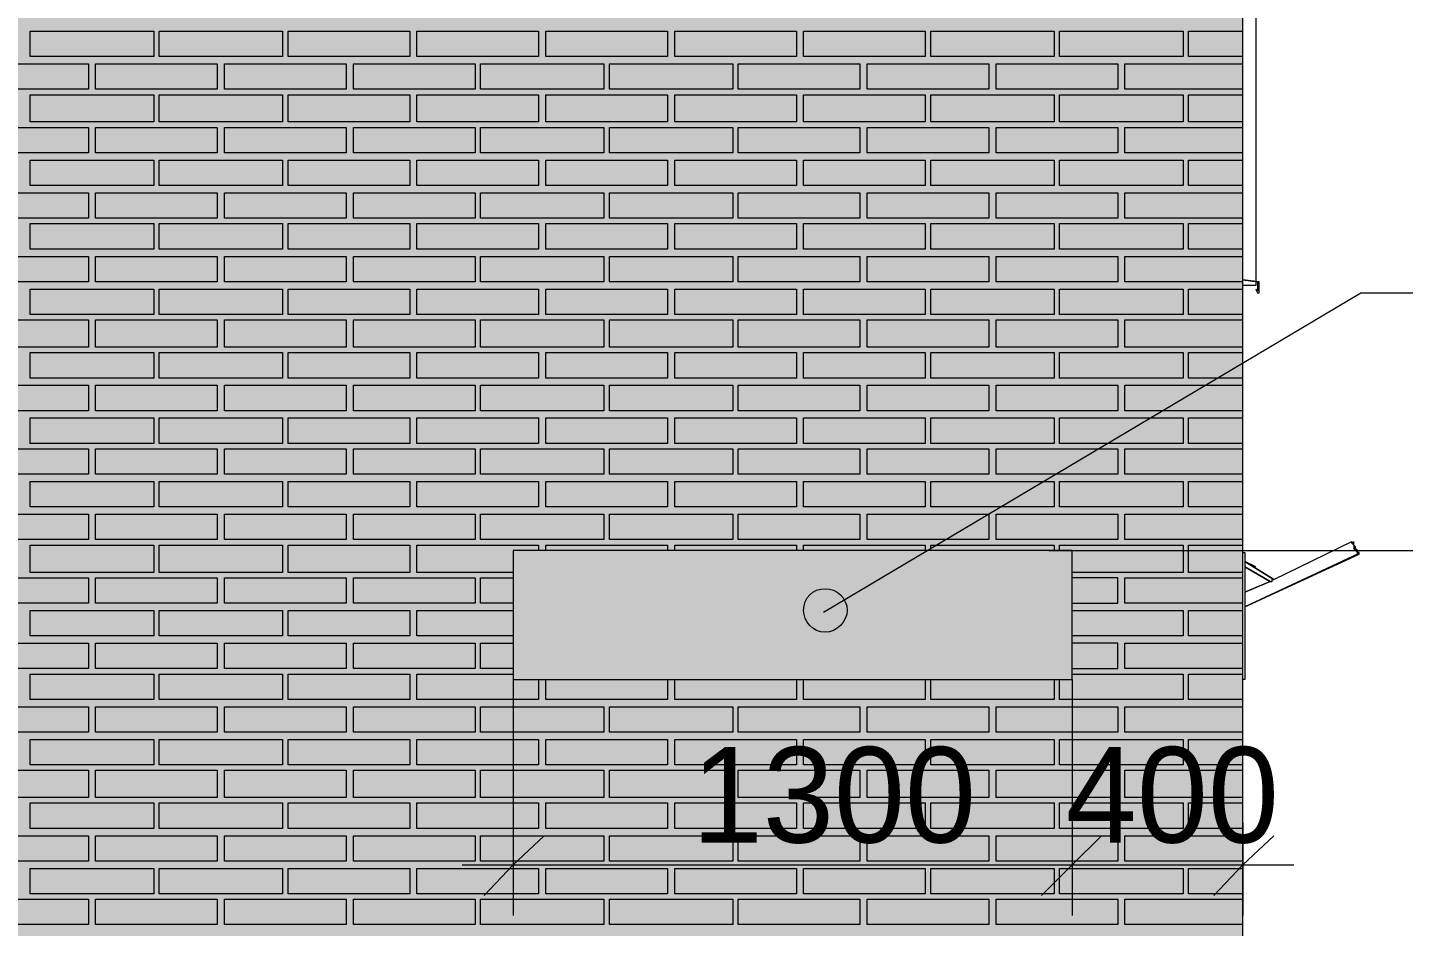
# Model space of a CAD drawing. Header units: millimetres. Extents: x -28928 to 100580, y -22867 to 36490.
# Drawn here: x 79484 to 82690, y -1460 to 635 of the extents above; entities that cross this region are included whole.
import ezdxf

# ---------------------------------------------------------------- set-up
doc = ezdxf.new("R2010")
doc.units = ezdxf.units.MM
doc.layers.add('PDF _Геометрия', color=7, linetype='Continuous', true_color=0x8f8e8d)
doc.layers.add('PDF _Сплошная заливка', color=7, linetype='Continuous', true_color=0xffffff)
doc.layers.add('PDF _Текст', color=7, linetype='Continuous')

msp = doc.modelspace()

# ---------------------------------------------------------------- hatches: boundary and pattern name
at = {"layer": 'PDF _Сплошная заливка', "true_color": 0xdcd6cf, "transparency": 33554559}
msp.add_hatch(color=254, dxfattribs=at).paths.add_polyline_path([(60798.36313073174, -2005.494765792853), (60798.36313073174, -4713.187073485198), (70224.51697688567, -4713.187073485198), (70224.51697688567, -1463.956304254396), (74070.28620765495, -1463.956304254396), (74070.28620765495, -4713.187073485198), (82294.90159227043, -4713.187073485198), (82294.90159227043, 9028.35138805342), (55763.74774611626, 9028.35138805342), (55763.74774611626, -4713.187073485198), (56851.05543842399, -4713.187073485198), (56851.05543842399, -1463.956304254396), (58251.4400538086, -1463.956304254396), (58251.4400538086, -4713.187073485198), (59499.51697688556, -4713.187073485198), (59499.51697688556, -2005.494765792853)])

# ---------------------------------------------------------------- linework, layer by layer
at = {"layer": 'PDF _Геометрия', "color": 7, "lineweight": 9}
for points in [[(45262.97851534694, -4679.340919639049), (45262.97851534694, -4713.187073485198), (29486.44005380829, -4713.187073485198), (45262.97851534694, -4713.187073485198), (45262.97851534694, -1463.956304254396), (47137.20928457774, -1463.956304254396), (47137.20928457774, -4713.187073485198), (55763.74774611626, -4713.187073485198), (56851.05543842399, -4713.187073485198), (56851.05543842399, -1463.956304254396), (58251.4400538086, -1463.956304254396), (58251.4400538086, -4713.187073485198), (59499.51697688556, -4713.187073485198), (59499.51697688556, -2005.494765792853), (60798.36313073174, -2005.494765792853), (60798.36313073174, -4713.187073485198), (70224.51697688567, -4713.187073485198), (70224.51697688567, -1463.956304254396), (74070.28620765495, -1463.956304254396), (74070.28620765495, -4713.187073485198), (82294.90159227043, -4713.187073485198), (82316.05543842427, -4713.187073485198), (82316.05543842427, 9028.35138805342)], [(82316.05543842427, 2732.966772668733), (82345.67082303966, 2732.966772668733), (82345.67082303966, 2656.812926514885), (82345.67082303966, 109.8898495917747), (82345.67082303966, 33.73600343792714), (82316.05543842427, 33.73600343792714)], [(81338.74774611657, -727.8024581005411), (82591.05543842426, 16.81292651485637), (82954.90159227044, 16.81292651485637)], [(82345.67082303966, 25.27446497640267), (82345.67082303966, 25.27446497640267)], [(82320.28620765505, -622.0332273312997), (82379.5169768858, -655.8793811774594), (82320.28620765505, -681.2639965620729), (82379.5169768858, -655.8793811774594), (82383.74774611658, -655.8793811774594), (82383.74774611658, -651.6486119466972), (82387.97851534733, -651.6486119466972), (82569.90159227043, -562.8024581005411), (82569.90159227043, -567.0332273313034)], [(82582.59389996273, -592.4178427159204), (82320.28620765505, -715.1101504082362), (82586.8246691935, -592.4178427159204), (82586.8246691935, -588.1870734851582), (82582.59389996273, -588.1870734851582), (82582.59389996273, -583.9563042543741), (82578.36313073194, -579.7255350236119), (82578.36313073194, -575.4947657928496), (82574.13236150121, -571.2639965620656), (82574.13236150121, -567.0332273313034), (82574.13236150121, -562.8024581005411)], [(82586.8246691935, -588.1870734851582), (82582.59389996273, -588.1870734851582), (82582.59389996273, -583.9563042543741), (82578.36313073194, -579.7255350236119), (82578.36313073194, -575.4947657928496), (82574.13236150121, -571.2639965620656), (82574.13236150121, -567.0332273313034)], [(81863.36313073196, -583.9563042543741), (82464.13236150118, -583.9563042543741), (82912.59389996274, -583.9563042543741), (82912.59389996274, -884.3409196389985), (83712.20928457813, -884.3409196389985)], [(82345.67082303966, -622.0332273312997), (82320.28620765505, -609.3409196389912)], [(82379.5169768858, -655.8793811774594), (82320.28620765505, -681.2639965620729)], [(82379.5169768858, -655.8793811774594), (82379.5169768858, -655.8793811774594)], [(80615.28620765502, -884.3409196389985), (80615.28620765502, -1315.879381177467), (80615.28620765502, -1434.340919638998)], [(81918.36313073194, -884.3409196389985), (81918.36313073194, -1315.879381177467), (81918.36313073194, -1434.340919638998)], [(80687.20928457809, -1248.187073485165), (80615.28620765502, -1315.879381177467), (80547.5938999627, -1387.802458100552)], [(81986.05543842426, -1248.187073485165), (81918.36313073194, -1315.879381177467), (82434.51697688582, -1315.879381177467)], [(82387.97851534733, -1248.187073485165), (82316.05543842427, -1315.879381177467), (82248.36313073194, -1387.802458100552)], [(82316.05543842427, -1218.571688869768), (82316.05543842427, -1315.879381177467), (82316.05543842427, -1434.340919638998)], [(80496.82466919346, -1315.879381177467), (81918.36313073194, -1315.879381177467), (81846.44005380888, -1387.802458100552)]]:
    msp.add_lwpolyline(points, dxfattribs=at)
at = {"layer": 'PDF _Геометрия', "lineweight": 9}
for points in [[(79777.5938999627, 626.0436957456332), (79777.5938999627, 566.8129265148564), (79489.9015922704, 566.8129265148564), (79489.9015922704, 626.0436957456332)], [(80077.9785153473, 626.0436957456332), (80077.9785153473, 566.8129265148564), (79790.28620765501, 566.8129265148564), (79790.28620765501, 626.0436957456332)], [(80374.13236150116, 626.0436957456332), (80374.13236150116, 566.8129265148564), (80090.67082303962, 566.8129265148564), (80090.67082303962, 626.0436957456332)], [(80674.51697688577, 626.0436957456332), (80674.51697688577, 566.8129265148564), (80391.05543842426, 566.8129265148564), (80391.05543842426, 626.0436957456332)], [(80974.90159227041, 626.0436957456332), (80974.90159227041, 566.8129265148564), (80691.44005380887, 566.8129265148564), (80691.44005380887, 626.0436957456332)], [(81275.28620765502, 626.0436957456332), (81275.28620765502, 566.8129265148564), (80991.82466919346, 566.8129265148564), (80991.82466919346, 626.0436957456332)], [(81575.67082303963, 626.0436957456332), (81575.67082303963, 566.8129265148564), (81292.20928457812, 566.8129265148564), (81292.20928457812, 626.0436957456332)], [(81876.05543842427, 626.0436957456332), (81876.05543842427, 566.8129265148564), (81588.36313073194, 566.8129265148564), (81588.36313073194, 626.0436957456332)], [(82176.44005380888, 626.0436957456332), (82176.44005380888, 566.8129265148564), (81888.74774611658, 566.8129265148564), (81888.74774611658, 626.0436957456332)], [(79625.28620765501, 490.6590803610088), (79485.67082303962, 490.6590803610088), (79341.82466919345, 490.6590803610088), (79341.82466919345, 549.8898495917856), (79485.67082303962, 549.8898495917856), (79625.28620765501, 549.8898495917856)], [(79925.67082303962, 490.6590803610088), (79781.82466919348, 490.6590803610088), (79642.2092845781, 490.6590803610088), (79642.2092845781, 549.8898495917856), (79781.82466919348, 549.8898495917856), (79925.67082303962, 549.8898495917856)], [(80226.05543842426, 490.6590803610088), (80082.20928457809, 490.6590803610088), (79942.5938999627, 490.6590803610088), (79942.5938999627, 549.8898495917856), (80082.20928457809, 549.8898495917856), (80226.05543842426, 549.8898495917856)], [(80526.44005380887, 490.6590803610088), (80382.5938999627, 490.6590803610088), (80242.9785153473, 490.6590803610088), (80242.9785153473, 549.8898495917856), (80382.5938999627, 549.8898495917856), (80526.44005380887, 549.8898495917856)], [(80826.82466919346, 490.6590803610088), (80682.97851534733, 490.6590803610088), (80539.13236150116, 490.6590803610088), (80539.13236150116, 549.8898495917856), (80682.97851534733, 549.8898495917856), (80826.82466919346, 549.8898495917856)], [(81127.20928457812, 490.6590803610088), (80983.36313073194, 490.6590803610088), (80839.51697688577, 490.6590803610088), (80839.51697688577, 549.8898495917856), (80983.36313073194, 549.8898495917856), (81127.20928457812, 549.8898495917856)], [(81423.36313073193, 490.6590803610088), (81283.74774611655, 490.6590803610088), (81139.90159227041, 490.6590803610088), (81139.90159227041, 549.8898495917856), (81283.74774611655, 549.8898495917856), (81423.36313073193, 549.8898495917856)], [(81723.74774611658, 490.6590803610088), (81584.1323615012, 490.6590803610088), (81440.28620765502, 490.6590803610088), (81440.28620765502, 549.8898495917856), (81584.1323615012, 549.8898495917856), (81723.74774611658, 549.8898495917856)], [(82024.13236150118, 490.6590803610088), (81884.5169768858, 490.6590803610088), (81740.67082303963, 490.6590803610088), (81740.67082303963, 549.8898495917856), (81884.5169768858, 549.8898495917856), (82024.13236150118, 549.8898495917856)], [(79777.5938999627, 477.9667726687003), (79777.5938999627, 414.5052342071613), (79489.9015922704, 414.5052342071613), (79489.9015922704, 477.9667726687003)], [(80077.9785153473, 477.9667726687003), (80077.9785153473, 414.5052342071613), (79790.28620765501, 414.5052342071613), (79790.28620765501, 477.9667726687003)], [(80374.13236150116, 477.9667726687003), (80374.13236150116, 414.5052342071613), (80090.67082303962, 414.5052342071613), (80090.67082303962, 477.9667726687003)], [(80674.51697688577, 477.9667726687003), (80674.51697688577, 414.5052342071613), (80391.05543842426, 414.5052342071613), (80391.05543842426, 477.9667726687003)], [(80974.90159227041, 477.9667726687003), (80974.90159227041, 414.5052342071613), (80691.44005380887, 414.5052342071613), (80691.44005380887, 477.9667726687003)], [(81275.28620765502, 477.9667726687003), (81275.28620765502, 414.5052342071613), (80991.82466919346, 414.5052342071613), (80991.82466919346, 477.9667726687003)], [(81575.67082303963, 477.9667726687003), (81575.67082303963, 414.5052342071613), (81292.20928457812, 414.5052342071613), (81292.20928457812, 477.9667726687003)], [(81876.05543842427, 477.9667726687003), (81876.05543842427, 414.5052342071613), (81588.36313073194, 414.5052342071613), (81588.36313073194, 477.9667726687003)], [(82176.44005380888, 477.9667726687003), (82176.44005380888, 414.5052342071613), (81888.74774611658, 414.5052342071613), (81888.74774611658, 477.9667726687003)], [(79625.28620765501, 342.5821572840978), (79485.67082303962, 342.5821572840978), (79341.82466919345, 342.5821572840978), (79341.82466919345, 401.8129265148564), (79485.67082303962, 401.8129265148564), (79625.28620765501, 401.8129265148564)], [(79925.67082303962, 342.5821572840978), (79781.82466919348, 342.5821572840978), (79642.2092845781, 342.5821572840978), (79642.2092845781, 401.8129265148564), (79781.82466919348, 401.8129265148564), (79925.67082303962, 401.8129265148564)], [(80226.05543842426, 342.5821572840978), (80082.20928457809, 342.5821572840978), (79942.5938999627, 342.5821572840978), (79942.5938999627, 401.8129265148564), (80082.20928457809, 401.8129265148564), (80226.05543842426, 401.8129265148564)], [(80526.44005380887, 342.5821572840978), (80382.5938999627, 342.5821572840978), (80242.9785153473, 342.5821572840978), (80242.9785153473, 401.8129265148564), (80382.5938999627, 401.8129265148564), (80526.44005380887, 401.8129265148564)], [(80826.82466919346, 342.5821572840978), (80682.97851534733, 342.5821572840978), (80539.13236150116, 342.5821572840978), (80539.13236150116, 401.8129265148564), (80682.97851534733, 401.8129265148564), (80826.82466919346, 401.8129265148564)], [(81127.20928457812, 342.5821572840978), (80983.36313073194, 342.5821572840978), (80839.51697688577, 342.5821572840978), (80839.51697688577, 401.8129265148564), (80983.36313073194, 401.8129265148564), (81127.20928457812, 401.8129265148564)], [(81423.36313073193, 342.5821572840978), (81283.74774611655, 342.5821572840978), (81139.90159227041, 342.5821572840978), (81139.90159227041, 401.8129265148564), (81283.74774611655, 401.8129265148564), (81423.36313073193, 401.8129265148564)], [(81723.74774611658, 342.5821572840978), (81584.1323615012, 342.5821572840978), (81440.28620765502, 342.5821572840978), (81440.28620765502, 401.8129265148564), (81584.1323615012, 401.8129265148564), (81723.74774611658, 401.8129265148564)], [(82024.13236150118, 342.5821572840978), (81884.5169768858, 342.5821572840978), (81740.67082303963, 342.5821572840978), (81740.67082303963, 401.8129265148564), (81884.5169768858, 401.8129265148564), (82024.13236150118, 401.8129265148564)], [(79777.5938999627, 325.6590803610088), (79777.5938999627, 266.4283111302502), (79489.9015922704, 266.4283111302502), (79489.9015922704, 325.6590803610088)], [(80077.9785153473, 325.6590803610088), (80077.9785153473, 266.4283111302502), (79790.28620765501, 266.4283111302502), (79790.28620765501, 325.6590803610088)], [(80374.13236150116, 325.6590803610088), (80374.13236150116, 266.4283111302502), (80090.67082303962, 266.4283111302502), (80090.67082303962, 325.6590803610088)], [(80674.51697688577, 325.6590803610088), (80674.51697688577, 266.4283111302502), (80391.05543842426, 266.4283111302502), (80391.05543842426, 325.6590803610088)], [(80974.90159227041, 325.6590803610088), (80974.90159227041, 266.4283111302502), (80691.44005380887, 266.4283111302502), (80691.44005380887, 325.6590803610088)], [(81275.28620765502, 325.6590803610088), (81275.28620765502, 266.4283111302502), (80991.82466919346, 266.4283111302502), (80991.82466919346, 325.6590803610088)], [(81575.67082303963, 325.6590803610088), (81575.67082303963, 266.4283111302502), (81292.20928457812, 266.4283111302502), (81292.20928457812, 325.6590803610088)], [(81876.05543842427, 325.6590803610088), (81876.05543842427, 266.4283111302502), (81588.36313073194, 266.4283111302502), (81588.36313073194, 325.6590803610088)], [(82176.44005380888, 325.6590803610088), (82176.44005380888, 266.4283111302502), (81888.74774611658, 266.4283111302502), (81888.74774611658, 325.6590803610088)], [(79625.28620765501, 190.2744649764027), (79485.67082303962, 190.2744649764027), (79341.82466919345, 190.2744649764027), (79341.82466919345, 249.5052342071613), (79485.67082303962, 249.5052342071613), (79625.28620765501, 249.5052342071613)], [(79925.67082303962, 190.2744649764027), (79781.82466919348, 190.2744649764027), (79642.2092845781, 190.2744649764027), (79642.2092845781, 249.5052342071613), (79781.82466919348, 249.5052342071613), (79925.67082303962, 249.5052342071613)], [(80226.05543842426, 190.2744649764027), (80082.20928457809, 190.2744649764027), (79942.5938999627, 190.2744649764027), (79942.5938999627, 249.5052342071613), (80082.20928457809, 249.5052342071613), (80226.05543842426, 249.5052342071613)], [(80526.44005380887, 190.2744649764027), (80382.5938999627, 190.2744649764027), (80242.9785153473, 190.2744649764027), (80242.9785153473, 249.5052342071613), (80382.5938999627, 249.5052342071613), (80526.44005380887, 249.5052342071613)], [(80826.82466919346, 190.2744649764027), (80682.97851534733, 190.2744649764027), (80539.13236150116, 190.2744649764027), (80539.13236150116, 249.5052342071613), (80682.97851534733, 249.5052342071613), (80826.82466919346, 249.5052342071613)], [(81127.20928457812, 190.2744649764027), (80983.36313073194, 190.2744649764027), (80839.51697688577, 190.2744649764027), (80839.51697688577, 249.5052342071613), (80983.36313073194, 249.5052342071613), (81127.20928457812, 249.5052342071613)], [(81423.36313073193, 190.2744649764027), (81283.74774611655, 190.2744649764027), (81139.90159227041, 190.2744649764027), (81139.90159227041, 249.5052342071613), (81283.74774611655, 249.5052342071613), (81423.36313073193, 249.5052342071613)], [(81723.74774611658, 190.2744649764027), (81584.1323615012, 190.2744649764027), (81440.28620765502, 190.2744649764027), (81440.28620765502, 249.5052342071613), (81584.1323615012, 249.5052342071613), (81723.74774611658, 249.5052342071613)], [(82024.13236150118, 190.2744649764027), (81884.5169768858, 190.2744649764027), (81740.67082303963, 190.2744649764027), (81740.67082303963, 249.5052342071613), (81884.5169768858, 249.5052342071613), (82024.13236150118, 249.5052342071613)], [(79777.5938999627, 177.5821572840941), (79777.5938999627, 118.351388053321), (79489.9015922704, 118.351388053321), (79489.9015922704, 177.5821572840941)], [(80077.9785153473, 177.5821572840941), (80077.9785153473, 118.351388053321), (79790.28620765501, 118.351388053321), (79790.28620765501, 177.5821572840941)], [(80374.13236150116, 177.5821572840941), (80374.13236150116, 118.351388053321), (80090.67082303962, 118.351388053321), (80090.67082303962, 177.5821572840941)], [(80674.51697688577, 177.5821572840941), (80674.51697688577, 118.351388053321), (80391.05543842426, 118.351388053321), (80391.05543842426, 177.5821572840941)], [(80974.90159227041, 177.5821572840941), (80974.90159227041, 118.351388053321), (80691.44005380887, 118.351388053321), (80691.44005380887, 177.5821572840941)], [(81275.28620765502, 177.5821572840941), (81275.28620765502, 118.351388053321), (80991.82466919346, 118.351388053321), (80991.82466919346, 177.5821572840941)], [(81575.67082303963, 177.5821572840941), (81575.67082303963, 118.351388053321), (81292.20928457812, 118.351388053321), (81292.20928457812, 177.5821572840941)], [(81876.05543842427, 177.5821572840941), (81876.05543842427, 118.351388053321), (81588.36313073194, 118.351388053321), (81588.36313073194, 177.5821572840941)], [(82176.44005380888, 177.5821572840941), (82176.44005380888, 118.351388053321), (81888.74774611658, 118.351388053321), (81888.74774611658, 177.5821572840941)], [(79625.28620765501, 42.19754189947344), (79485.67082303962, 42.19754189947344), (79341.82466919345, 42.19754189947344), (79341.82466919345, 101.4283111302466), (79485.67082303962, 101.4283111302466), (79625.28620765501, 101.4283111302466)], [(79925.67082303962, 42.19754189947344), (79781.82466919348, 42.19754189947344), (79642.2092845781, 42.19754189947344), (79642.2092845781, 101.4283111302466), (79781.82466919348, 101.4283111302466), (79925.67082303962, 101.4283111302466)], [(80226.05543842426, 42.19754189947344), (80082.20928457809, 42.19754189947344), (79942.5938999627, 42.19754189947344), (79942.5938999627, 101.4283111302466), (80082.20928457809, 101.4283111302466), (80226.05543842426, 101.4283111302466)], [(80526.44005380887, 42.19754189947344), (80382.5938999627, 42.19754189947344), (80242.9785153473, 42.19754189947344), (80242.9785153473, 101.4283111302466), (80382.5938999627, 101.4283111302466), (80526.44005380887, 101.4283111302466)], [(80826.82466919346, 42.19754189947344), (80682.97851534733, 42.19754189947344), (80539.13236150116, 42.19754189947344), (80539.13236150116, 101.4283111302466), (80682.97851534733, 101.4283111302466), (80826.82466919346, 101.4283111302466)], [(81127.20928457812, 42.19754189947344), (80983.36313073194, 42.19754189947344), (80839.51697688577, 42.19754189947344), (80839.51697688577, 101.4283111302466), (80983.36313073194, 101.4283111302466), (81127.20928457812, 101.4283111302466)], [(81423.36313073193, 42.19754189947344), (81283.74774611655, 42.19754189947344), (81139.90159227041, 42.19754189947344), (81139.90159227041, 101.4283111302466), (81283.74774611655, 101.4283111302466), (81423.36313073193, 101.4283111302466)], [(81723.74774611658, 42.19754189947344), (81584.1323615012, 42.19754189947344), (81440.28620765502, 42.19754189947344), (81440.28620765502, 101.4283111302466), (81584.1323615012, 101.4283111302466), (81723.74774611658, 101.4283111302466)], [(82024.13236150118, 42.19754189947344), (81884.5169768858, 42.19754189947344), (81740.67082303963, 42.19754189947344), (81740.67082303963, 101.4283111302466), (81884.5169768858, 101.4283111302466), (82024.13236150118, 101.4283111302466)], [(79777.5938999627, 25.27446497640267), (79777.5938999627, -33.95630425437412), (79489.9015922704, -33.95630425437412), (79489.9015922704, 25.27446497640267)], [(80077.9785153473, 25.27446497640267), (80077.9785153473, -33.95630425437412), (79790.28620765501, -33.95630425437412), (79790.28620765501, 25.27446497640267)], [(80374.13236150116, 25.27446497640267), (80374.13236150116, -33.95630425437412), (80090.67082303962, -33.95630425437412), (80090.67082303962, 25.27446497640267)], [(80674.51697688577, 25.27446497640267), (80674.51697688577, -33.95630425437412), (80391.05543842426, -33.95630425437412), (80391.05543842426, 25.27446497640267)], [(80974.90159227041, 25.27446497640267), (80974.90159227041, -33.95630425437412), (80691.44005380887, -33.95630425437412), (80691.44005380887, 25.27446497640267)], [(81275.28620765502, 25.27446497640267), (81275.28620765502, -33.95630425437412), (80991.82466919346, -33.95630425437412), (80991.82466919346, 25.27446497640267)], [(81575.67082303963, 25.27446497640267), (81575.67082303963, -33.95630425437412), (81292.20928457812, -33.95630425437412), (81292.20928457812, 25.27446497640267)], [(81876.05543842427, 25.27446497640267), (81876.05543842427, -33.95630425437412), (81588.36313073194, -33.95630425437412), (81588.36313073194, 25.27446497640267)], [(82176.44005380888, 25.27446497640267), (82176.44005380888, -33.95630425437412), (81888.74774611658, -33.95630425437412), (81888.74774611658, 25.27446497640267)], [(79625.28620765501, -110.1101504082217), (79485.67082303962, -110.1101504082217), (79341.82466919345, -110.1101504082217), (79341.82466919345, -46.64861194668265), (79485.67082303962, -46.64861194668265), (79625.28620765501, -46.64861194668265)], [(79925.67082303962, -110.1101504082217), (79781.82466919348, -110.1101504082217), (79642.2092845781, -110.1101504082217), (79642.2092845781, -46.64861194668265), (79781.82466919348, -46.64861194668265), (79925.67082303962, -46.64861194668265)], [(80226.05543842426, -110.1101504082217), (80082.20928457809, -110.1101504082217), (79942.5938999627, -110.1101504082217), (79942.5938999627, -46.64861194668265), (80082.20928457809, -46.64861194668265), (80226.05543842426, -46.64861194668265)], [(80526.44005380887, -110.1101504082217), (80382.5938999627, -110.1101504082217), (80242.9785153473, -110.1101504082217), (80242.9785153473, -46.64861194668265), (80382.5938999627, -46.64861194668265), (80526.44005380887, -46.64861194668265)], [(80826.82466919346, -110.1101504082217), (80682.97851534733, -110.1101504082217), (80539.13236150116, -110.1101504082217), (80539.13236150116, -46.64861194668265), (80682.97851534733, -46.64861194668265), (80826.82466919346, -46.64861194668265)], [(81127.20928457812, -110.1101504082217), (80983.36313073194, -110.1101504082217), (80839.51697688577, -110.1101504082217), (80839.51697688577, -46.64861194668265), (80983.36313073194, -46.64861194668265), (81127.20928457812, -46.64861194668265)], [(81423.36313073193, -110.1101504082217), (81283.74774611655, -110.1101504082217), (81139.90159227041, -110.1101504082217), (81139.90159227041, -46.64861194668265), (81283.74774611655, -46.64861194668265), (81423.36313073193, -46.64861194668265)], [(81723.74774611658, -110.1101504082217), (81584.1323615012, -110.1101504082217), (81440.28620765502, -110.1101504082217), (81440.28620765502, -46.64861194668265), (81584.1323615012, -46.64861194668265), (81723.74774611658, -46.64861194668265)], [(82024.13236150118, -110.1101504082217), (81884.5169768858, -110.1101504082217), (81740.67082303963, -110.1101504082217), (81740.67082303963, -46.64861194668265), (81884.5169768858, -46.64861194668265), (82024.13236150118, -46.64861194668265)], [(79777.5938999627, -122.8024581005302), (79777.5938999627, -182.033227331307), (79489.9015922704, -182.033227331307), (79489.9015922704, -122.8024581005302)], [(80077.9785153473, -122.8024581005302), (80077.9785153473, -182.033227331307), (79790.28620765501, -182.033227331307), (79790.28620765501, -122.8024581005302)], [(80374.13236150116, -122.8024581005302), (80374.13236150116, -182.033227331307), (80090.67082303962, -182.033227331307), (80090.67082303962, -122.8024581005302)], [(80674.51697688577, -122.8024581005302), (80674.51697688577, -182.033227331307), (80391.05543842426, -182.033227331307), (80391.05543842426, -122.8024581005302)], [(80974.90159227041, -122.8024581005302), (80974.90159227041, -182.033227331307), (80691.44005380887, -182.033227331307), (80691.44005380887, -122.8024581005302)], [(81275.28620765502, -122.8024581005302), (81275.28620765502, -182.033227331307), (80991.82466919346, -182.033227331307), (80991.82466919346, -122.8024581005302)], [(81575.67082303963, -122.8024581005302), (81575.67082303963, -182.033227331307), (81292.20928457812, -182.033227331307), (81292.20928457812, -122.8024581005302)], [(81876.05543842427, -122.8024581005302), (81876.05543842427, -182.033227331307), (81588.36313073194, -182.033227331307), (81588.36313073194, -122.8024581005302)], [(82176.44005380888, -122.8024581005302), (82176.44005380888, -182.033227331307), (81888.74774611658, -182.033227331307), (81888.74774611658, -122.8024581005302)], [(79625.28620765501, -258.1870734851545), (79485.67082303962, -258.1870734851545), (79341.82466919345, -258.1870734851545), (79341.82466919345, -198.9563042543778), (79485.67082303962, -198.9563042543778), (79625.28620765501, -198.9563042543778)], [(79925.67082303962, -258.1870734851545), (79781.82466919348, -258.1870734851545), (79642.2092845781, -258.1870734851545), (79642.2092845781, -198.9563042543778), (79781.82466919348, -198.9563042543778), (79925.67082303962, -198.9563042543778)], [(80226.05543842426, -258.1870734851545), (80082.20928457809, -258.1870734851545), (79942.5938999627, -258.1870734851545), (79942.5938999627, -198.9563042543778), (80082.20928457809, -198.9563042543778), (80226.05543842426, -198.9563042543778)], [(80526.44005380887, -258.1870734851545), (80382.5938999627, -258.1870734851545), (80242.9785153473, -258.1870734851545), (80242.9785153473, -198.9563042543778), (80382.5938999627, -198.9563042543778), (80526.44005380887, -198.9563042543778)], [(80826.82466919346, -258.1870734851545), (80682.97851534733, -258.1870734851545), (80539.13236150116, -258.1870734851545), (80539.13236150116, -198.9563042543778), (80682.97851534733, -198.9563042543778), (80826.82466919346, -198.9563042543778)], [(81127.20928457812, -258.1870734851545), (80983.36313073194, -258.1870734851545), (80839.51697688577, -258.1870734851545), (80839.51697688577, -198.9563042543778), (80983.36313073194, -198.9563042543778), (81127.20928457812, -198.9563042543778)], [(81423.36313073193, -258.1870734851545), (81283.74774611655, -258.1870734851545), (81139.90159227041, -258.1870734851545), (81139.90159227041, -198.9563042543778), (81283.74774611655, -198.9563042543778), (81423.36313073193, -198.9563042543778)], [(81723.74774611658, -258.1870734851545), (81584.1323615012, -258.1870734851545), (81440.28620765502, -258.1870734851545), (81440.28620765502, -198.9563042543778), (81584.1323615012, -198.9563042543778), (81723.74774611658, -198.9563042543778)], [(82024.13236150118, -258.1870734851545), (81884.5169768858, -258.1870734851545), (81740.67082303963, -258.1870734851545), (81740.67082303963, -198.9563042543778), (81884.5169768858, -198.9563042543778), (82024.13236150118, -198.9563042543778)], [(79777.5938999627, -275.1101504082253), (79777.5938999627, -334.3409196389985), (79489.9015922704, -334.3409196389985), (79489.9015922704, -275.1101504082253)], [(80077.9785153473, -275.1101504082253), (80077.9785153473, -334.3409196389985), (79790.28620765501, -334.3409196389985), (79790.28620765501, -275.1101504082253)], [(80374.13236150116, -275.1101504082253), (80374.13236150116, -334.3409196389985), (80090.67082303962, -334.3409196389985), (80090.67082303962, -275.1101504082253)], [(80674.51697688577, -275.1101504082253), (80674.51697688577, -334.3409196389985), (80391.05543842426, -334.3409196389985), (80391.05543842426, -275.1101504082253)], [(80974.90159227041, -275.1101504082253), (80974.90159227041, -334.3409196389985), (80691.44005380887, -334.3409196389985), (80691.44005380887, -275.1101504082253)], [(81275.28620765502, -275.1101504082253), (81275.28620765502, -334.3409196389985), (80991.82466919346, -334.3409196389985), (80991.82466919346, -275.1101504082253)], [(81575.67082303963, -275.1101504082253), (81575.67082303963, -334.3409196389985), (81292.20928457812, -334.3409196389985), (81292.20928457812, -275.1101504082253)], [(81876.05543842427, -275.1101504082253), (81876.05543842427, -334.3409196389985), (81588.36313073194, -334.3409196389985), (81588.36313073194, -275.1101504082253)], [(82176.44005380888, -275.1101504082253), (82176.44005380888, -334.3409196389985), (81888.74774611658, -334.3409196389985), (81888.74774611658, -275.1101504082253)], [(79625.28620765501, -406.2639965620656), (79485.67082303962, -406.2639965620656), (79341.82466919345, -406.2639965620656), (79341.82466919345, -347.033227331307), (79485.67082303962, -347.033227331307), (79625.28620765501, -347.033227331307)], [(79925.67082303962, -406.2639965620656), (79781.82466919348, -406.2639965620656), (79642.2092845781, -406.2639965620656), (79642.2092845781, -347.033227331307), (79781.82466919348, -347.033227331307), (79925.67082303962, -347.033227331307)], [(80226.05543842426, -406.2639965620656), (80082.20928457809, -406.2639965620656), (79942.5938999627, -406.2639965620656), (79942.5938999627, -347.033227331307), (80082.20928457809, -347.033227331307), (80226.05543842426, -347.033227331307)], [(80526.44005380887, -406.2639965620656), (80382.5938999627, -406.2639965620656), (80242.9785153473, -406.2639965620656), (80242.9785153473, -347.033227331307), (80382.5938999627, -347.033227331307), (80526.44005380887, -347.033227331307)], [(80826.82466919346, -406.2639965620656), (80682.97851534733, -406.2639965620656), (80539.13236150116, -406.2639965620656), (80539.13236150116, -347.033227331307), (80682.97851534733, -347.033227331307), (80826.82466919346, -347.033227331307)], [(81127.20928457812, -406.2639965620656), (80983.36313073194, -406.2639965620656), (80839.51697688577, -406.2639965620656), (80839.51697688577, -347.033227331307), (80983.36313073194, -347.033227331307), (81127.20928457812, -347.033227331307)], [(81423.36313073193, -406.2639965620656), (81283.74774611655, -406.2639965620656), (81139.90159227041, -406.2639965620656), (81139.90159227041, -347.033227331307), (81283.74774611655, -347.033227331307), (81423.36313073193, -347.033227331307)], [(81723.74774611658, -406.2639965620656), (81584.1323615012, -406.2639965620656), (81440.28620765502, -406.2639965620656), (81440.28620765502, -347.033227331307), (81584.1323615012, -347.033227331307), (81723.74774611658, -347.033227331307)], [(82024.13236150118, -406.2639965620656), (81884.5169768858, -406.2639965620656), (81740.67082303963, -406.2639965620656), (81740.67082303963, -347.033227331307), (81884.5169768858, -347.033227331307), (82024.13236150118, -347.033227331307)], [(79777.5938999627, -423.1870734851545), (79777.5938999627, -482.4178427159131), (79489.9015922704, -482.4178427159131), (79489.9015922704, -423.1870734851545)], [(80077.9785153473, -423.1870734851545), (80077.9785153473, -482.4178427159131), (79790.28620765501, -482.4178427159131), (79790.28620765501, -423.1870734851545)], [(80374.13236150116, -423.1870734851545), (80374.13236150116, -482.4178427159131), (80090.67082303962, -482.4178427159131), (80090.67082303962, -423.1870734851545)], [(80674.51697688577, -423.1870734851545), (80674.51697688577, -482.4178427159131), (80391.05543842426, -482.4178427159131), (80391.05543842426, -423.1870734851545)], [(80974.90159227041, -423.1870734851545), (80974.90159227041, -482.4178427159131), (80691.44005380887, -482.4178427159131), (80691.44005380887, -423.1870734851545)], [(81275.28620765502, -423.1870734851545), (81275.28620765502, -482.4178427159131), (80991.82466919346, -482.4178427159131), (80991.82466919346, -423.1870734851545)], [(81575.67082303963, -423.1870734851545), (81575.67082303963, -482.4178427159131), (81292.20928457812, -482.4178427159131), (81292.20928457812, -423.1870734851545)], [(81876.05543842427, -423.1870734851545), (81876.05543842427, -482.4178427159131), (81588.36313073194, -482.4178427159131), (81588.36313073194, -423.1870734851545)], [(82176.44005380888, -423.1870734851545), (82176.44005380888, -482.4178427159131), (81888.74774611658, -482.4178427159131), (81888.74774611658, -423.1870734851545)], [(79625.28620765501, -558.5716888697607), (79485.67082303962, -558.5716888697607), (79341.82466919345, -558.5716888697607), (79341.82466919345, -499.3409196390021), (79485.67082303962, -499.3409196390021), (79625.28620765501, -499.3409196390021)], [(79925.67082303962, -558.5716888697607), (79781.82466919348, -558.5716888697607), (79642.2092845781, -558.5716888697607), (79642.2092845781, -499.3409196390021), (79781.82466919348, -499.3409196390021), (79925.67082303962, -499.3409196390021)], [(80226.05543842426, -558.5716888697607), (80082.20928457809, -558.5716888697607), (79942.5938999627, -558.5716888697607), (79942.5938999627, -499.3409196390021), (80082.20928457809, -499.3409196390021), (80226.05543842426, -499.3409196390021)], [(80526.44005380887, -558.5716888697607), (80382.5938999627, -558.5716888697607), (80242.9785153473, -558.5716888697607), (80242.9785153473, -499.3409196390021), (80382.5938999627, -499.3409196390021), (80526.44005380887, -499.3409196390021)], [(80826.82466919346, -558.5716888697607), (80682.97851534733, -558.5716888697607), (80539.13236150116, -558.5716888697607), (80539.13236150116, -499.3409196390021), (80682.97851534733, -499.3409196390021), (80826.82466919346, -499.3409196390021)], [(81127.20928457812, -558.5716888697607), (80983.36313073194, -558.5716888697607), (80839.51697688577, -558.5716888697607), (80839.51697688577, -499.3409196390021), (80983.36313073194, -499.3409196390021), (81127.20928457812, -499.3409196390021)], [(81423.36313073193, -558.5716888697607), (81283.74774611655, -558.5716888697607), (81139.90159227041, -558.5716888697607), (81139.90159227041, -499.3409196390021), (81283.74774611655, -499.3409196390021), (81423.36313073193, -499.3409196390021)], [(81723.74774611658, -558.5716888697607), (81584.1323615012, -558.5716888697607), (81440.28620765502, -558.5716888697607), (81440.28620765502, -499.3409196390021), (81584.1323615012, -499.3409196390021), (81723.74774611658, -499.3409196390021)], [(82024.13236150118, -558.5716888697607), (81884.5169768858, -558.5716888697607), (81740.67082303963, -558.5716888697607), (81740.67082303963, -499.3409196390021), (81884.5169768858, -499.3409196390021), (82024.13236150118, -499.3409196390021)], [(79777.5938999627, -571.2639965620656), (79777.5938999627, -634.7255350236046), (79489.9015922704, -634.7255350236046), (79489.9015922704, -571.2639965620656)], [(80077.9785153473, -571.2639965620656), (80077.9785153473, -634.7255350236046), (79790.28620765501, -634.7255350236046), (79790.28620765501, -571.2639965620656)], [(80374.13236150116, -571.2639965620656), (80374.13236150116, -634.7255350236046), (80090.67082303962, -634.7255350236046), (80090.67082303962, -571.2639965620656)], [(79625.28620765501, -706.6486119466899), (79485.67082303962, -706.6486119466899), (79341.82466919345, -706.6486119466899), (79341.82466919345, -647.4178427159131), (79485.67082303962, -647.4178427159131), (79625.28620765501, -647.4178427159131)], [(79925.67082303962, -706.6486119466899), (79781.82466919348, -706.6486119466899), (79642.2092845781, -706.6486119466899), (79642.2092845781, -647.4178427159131), (79781.82466919348, -647.4178427159131), (79925.67082303962, -647.4178427159131)], [(80226.05543842426, -706.6486119466899), (80082.20928457809, -706.6486119466899), (79942.5938999627, -706.6486119466899), (79942.5938999627, -647.4178427159131), (80082.20928457809, -647.4178427159131), (80226.05543842426, -647.4178427159131)], [(80526.44005380887, -706.6486119466899), (80382.5938999627, -706.6486119466899), (80242.9785153473, -706.6486119466899), (80242.9785153473, -647.4178427159131), (80382.5938999627, -647.4178427159131), (80526.44005380887, -647.4178427159131)], [(79777.5938999627, -723.5716888697607), (79777.5938999627, -782.8024581005375), (79489.9015922704, -782.8024581005375), (79489.9015922704, -723.5716888697607)], [(80077.9785153473, -723.5716888697607), (80077.9785153473, -782.8024581005375), (79790.28620765501, -782.8024581005375), (79790.28620765501, -723.5716888697607)], [(80374.13236150116, -723.5716888697607), (80374.13236150116, -782.8024581005375), (80090.67082303962, -782.8024581005375), (80090.67082303962, -723.5716888697607)], [(79625.28620765501, -858.956304254385), (79485.67082303962, -858.956304254385), (79341.82466919345, -858.956304254385), (79341.82466919345, -799.7255350236082), (79485.67082303962, -799.7255350236082), (79625.28620765501, -799.7255350236082)], [(79925.67082303962, -858.956304254385), (79781.82466919348, -858.956304254385), (79642.2092845781, -858.956304254385), (79642.2092845781, -799.7255350236082), (79781.82466919348, -799.7255350236082), (79925.67082303962, -799.7255350236082)], [(80226.05543842426, -858.956304254385), (80082.20928457809, -858.956304254385), (79942.5938999627, -858.956304254385), (79942.5938999627, -799.7255350236082), (80082.20928457809, -799.7255350236082), (80226.05543842426, -799.7255350236082)], [(80526.44005380887, -858.956304254385), (80382.5938999627, -858.956304254385), (80242.9785153473, -858.956304254385), (80242.9785153473, -799.7255350236082), (80382.5938999627, -799.7255350236082), (80526.44005380887, -799.7255350236082)], [(79777.5938999627, -871.6486119466936), (79777.5938999627, -930.8793811774667), (79489.9015922704, -930.8793811774667), (79489.9015922704, -871.6486119466936)], [(80077.9785153473, -871.6486119466936), (80077.9785153473, -930.8793811774667), (79790.28620765501, -930.8793811774667), (79790.28620765501, -871.6486119466936)], [(80374.13236150116, -871.6486119466936), (80374.13236150116, -930.8793811774667), (80090.67082303962, -930.8793811774667), (80090.67082303962, -871.6486119466936)], [(79625.28620765501, -1007.033227331314), (79485.67082303962, -1007.033227331314), (79341.82466919345, -1007.033227331314), (79341.82466919345, -947.8024581005375), (79485.67082303962, -947.8024581005375), (79625.28620765501, -947.8024581005375)], [(79925.67082303962, -1007.033227331314), (79781.82466919348, -1007.033227331314), (79642.2092845781, -1007.033227331314), (79642.2092845781, -947.8024581005375), (79781.82466919348, -947.8024581005375), (79925.67082303962, -947.8024581005375)], [(80226.05543842426, -1007.033227331314), (80082.20928457809, -1007.033227331314), (79942.5938999627, -1007.033227331314), (79942.5938999627, -947.8024581005375), (80082.20928457809, -947.8024581005375), (80226.05543842426, -947.8024581005375)], [(80526.44005380887, -1007.033227331314), (80382.5938999627, -1007.033227331314), (80242.9785153473, -1007.033227331314), (80242.9785153473, -947.8024581005375), (80382.5938999627, -947.8024581005375), (80526.44005380887, -947.8024581005375)], [(80826.82466919346, -1007.033227331314), (80682.97851534733, -1007.033227331314), (80539.13236150116, -1007.033227331314), (80539.13236150116, -947.8024581005375), (80682.97851534733, -947.8024581005375), (80826.82466919346, -947.8024581005375)], [(81127.20928457812, -1007.033227331314), (80983.36313073194, -1007.033227331314), (80839.51697688577, -1007.033227331314), (80839.51697688577, -947.8024581005375), (80983.36313073194, -947.8024581005375), (81127.20928457812, -947.8024581005375)], [(81423.36313073193, -1007.033227331314), (81283.74774611655, -1007.033227331314), (81139.90159227041, -1007.033227331314), (81139.90159227041, -947.8024581005375), (81283.74774611655, -947.8024581005375), (81423.36313073193, -947.8024581005375)], [(81723.74774611658, -1007.033227331314), (81584.1323615012, -1007.033227331314), (81440.28620765502, -1007.033227331314), (81440.28620765502, -947.8024581005375), (81584.1323615012, -947.8024581005375), (81723.74774611658, -947.8024581005375)], [(82024.13236150118, -1007.033227331314), (81884.5169768858, -1007.033227331314), (81740.67082303963, -1007.033227331314), (81740.67082303963, -947.8024581005375), (81884.5169768858, -947.8024581005375), (82024.13236150118, -947.8024581005375)], [(79777.5938999627, -1023.956304254385), (79777.5938999627, -1083.187073485162), (79489.9015922704, -1083.187073485162), (79489.9015922704, -1023.956304254385)], [(80077.9785153473, -1023.956304254385), (80077.9785153473, -1083.187073485162), (79790.28620765501, -1083.187073485162), (79790.28620765501, -1023.956304254385)], [(80374.13236150116, -1023.956304254385), (80374.13236150116, -1083.187073485162), (80090.67082303962, -1083.187073485162), (80090.67082303962, -1023.956304254385)], [(80674.51697688577, -1023.956304254385), (80674.51697688577, -1083.187073485162), (80391.05543842426, -1083.187073485162), (80391.05543842426, -1023.956304254385)], [(80974.90159227041, -1023.956304254385), (80974.90159227041, -1083.187073485162), (80691.44005380887, -1083.187073485162), (80691.44005380887, -1023.956304254385)], [(81275.28620765502, -1023.956304254385), (81275.28620765502, -1083.187073485162), (80991.82466919346, -1083.187073485162), (80991.82466919346, -1023.956304254385)], [(81575.67082303963, -1023.956304254385), (81575.67082303963, -1083.187073485162), (81292.20928457812, -1083.187073485162), (81292.20928457812, -1023.956304254385)], [(81876.05543842427, -1023.956304254385), (81876.05543842427, -1083.187073485162), (81588.36313073194, -1083.187073485162), (81588.36313073194, -1023.956304254385)], [(82176.44005380888, -1023.956304254385), (82176.44005380888, -1083.187073485162), (81888.74774611658, -1083.187073485162), (81888.74774611658, -1023.956304254385)], [(79625.28620765501, -1159.340919639009), (79485.67082303962, -1159.340919639009), (79341.82466919345, -1159.340919639009), (79341.82466919345, -1095.87938117747), (79485.67082303962, -1095.87938117747), (79625.28620765501, -1095.87938117747)], [(79925.67082303962, -1159.340919639009), (79781.82466919348, -1159.340919639009), (79642.2092845781, -1159.340919639009), (79642.2092845781, -1095.87938117747), (79781.82466919348, -1095.87938117747), (79925.67082303962, -1095.87938117747)], [(80226.05543842426, -1159.340919639009), (80082.20928457809, -1159.340919639009), (79942.5938999627, -1159.340919639009), (79942.5938999627, -1095.87938117747), (80082.20928457809, -1095.87938117747), (80226.05543842426, -1095.87938117747)], [(80526.44005380887, -1159.340919639009), (80382.5938999627, -1159.340919639009), (80242.9785153473, -1159.340919639009), (80242.9785153473, -1095.87938117747), (80382.5938999627, -1095.87938117747), (80526.44005380887, -1095.87938117747)], [(80826.82466919346, -1159.340919639009), (80682.97851534733, -1159.340919639009), (80539.13236150116, -1159.340919639009), (80539.13236150116, -1095.87938117747), (80682.97851534733, -1095.87938117747), (80826.82466919346, -1095.87938117747)], [(81127.20928457812, -1159.340919639009), (80983.36313073194, -1159.340919639009), (80839.51697688577, -1159.340919639009), (80839.51697688577, -1095.87938117747), (80983.36313073194, -1095.87938117747), (81127.20928457812, -1095.87938117747)], [(81423.36313073193, -1159.340919639009), (81283.74774611655, -1159.340919639009), (81139.90159227041, -1159.340919639009), (81139.90159227041, -1095.87938117747), (81283.74774611655, -1095.87938117747), (81423.36313073193, -1095.87938117747)], [(81723.74774611658, -1159.340919639009), (81584.1323615012, -1159.340919639009), (81440.28620765502, -1159.340919639009), (81440.28620765502, -1095.87938117747), (81584.1323615012, -1095.87938117747), (81723.74774611658, -1095.87938117747)], [(82024.13236150118, -1159.340919639009), (81884.5169768858, -1159.340919639009), (81740.67082303963, -1159.340919639009), (81740.67082303963, -1095.87938117747), (81884.5169768858, -1095.87938117747), (82024.13236150118, -1095.87938117747)], [(79777.5938999627, -1172.033227331318), (79777.5938999627, -1231.263996562076), (79489.9015922704, -1231.263996562076), (79489.9015922704, -1172.033227331318)], [(80077.9785153473, -1172.033227331318), (80077.9785153473, -1231.263996562076), (79790.28620765501, -1231.263996562076), (79790.28620765501, -1172.033227331318)], [(80374.13236150116, -1172.033227331318), (80374.13236150116, -1231.263996562076), (80090.67082303962, -1231.263996562076), (80090.67082303962, -1172.033227331318)], [(80674.51697688577, -1172.033227331318), (80674.51697688577, -1231.263996562076), (80391.05543842426, -1231.263996562076), (80391.05543842426, -1172.033227331318)], [(80974.90159227041, -1172.033227331318), (80974.90159227041, -1231.263996562076), (80691.44005380887, -1231.263996562076), (80691.44005380887, -1172.033227331318)], [(81275.28620765502, -1172.033227331318), (81275.28620765502, -1231.263996562076), (80991.82466919346, -1231.263996562076), (80991.82466919346, -1172.033227331318)], [(81575.67082303963, -1172.033227331318), (81575.67082303963, -1231.263996562076), (81292.20928457812, -1231.263996562076), (81292.20928457812, -1172.033227331318)], [(81876.05543842427, -1172.033227331318), (81876.05543842427, -1231.263996562076), (81588.36313073194, -1231.263996562076), (81588.36313073194, -1172.033227331318)], [(82176.44005380888, -1172.033227331318), (82176.44005380888, -1231.263996562076), (81888.74774611658, -1231.263996562076), (81888.74774611658, -1172.033227331318)], [(79625.28620765501, -1307.41784271592), (79485.67082303962, -1307.41784271592), (79341.82466919345, -1307.41784271592), (79341.82466919345, -1248.187073485165), (79485.67082303962, -1248.187073485165), (79625.28620765501, -1248.187073485165)], [(79925.67082303962, -1307.41784271592), (79781.82466919348, -1307.41784271592), (79642.2092845781, -1307.41784271592), (79642.2092845781, -1248.187073485165), (79781.82466919348, -1248.187073485165), (79925.67082303962, -1248.187073485165)], [(80226.05543842426, -1307.41784271592), (80082.20928457809, -1307.41784271592), (79942.5938999627, -1307.41784271592), (79942.5938999627, -1248.187073485165), (80082.20928457809, -1248.187073485165), (80226.05543842426, -1248.187073485165)], [(80526.44005380887, -1307.41784271592), (80382.5938999627, -1307.41784271592), (80242.9785153473, -1307.41784271592), (80242.9785153473, -1248.187073485165), (80382.5938999627, -1248.187073485165), (80526.44005380887, -1248.187073485165)], [(80826.82466919346, -1307.41784271592), (80682.97851534733, -1307.41784271592), (80539.13236150116, -1307.41784271592), (80539.13236150116, -1248.187073485165), (80682.97851534733, -1248.187073485165), (80826.82466919346, -1248.187073485165)], [(81127.20928457812, -1307.41784271592), (80983.36313073194, -1307.41784271592), (80839.51697688577, -1307.41784271592), (80839.51697688577, -1248.187073485165), (80983.36313073194, -1248.187073485165), (81127.20928457812, -1248.187073485165)], [(81423.36313073193, -1307.41784271592), (81283.74774611655, -1307.41784271592), (81139.90159227041, -1307.41784271592), (81139.90159227041, -1248.187073485165), (81283.74774611655, -1248.187073485165), (81423.36313073193, -1248.187073485165)], [(81723.74774611658, -1307.41784271592), (81584.1323615012, -1307.41784271592), (81440.28620765502, -1307.41784271592), (81440.28620765502, -1248.187073485165), (81584.1323615012, -1248.187073485165), (81723.74774611658, -1248.187073485165)], [(82024.13236150118, -1307.41784271592), (81884.5169768858, -1307.41784271592), (81740.67082303963, -1307.41784271592), (81740.67082303963, -1248.187073485165), (81884.5169768858, -1248.187073485165), (82024.13236150118, -1248.187073485165)], [(79777.5938999627, -1324.340919639009), (79777.5938999627, -1383.571688869768), (79489.9015922704, -1383.571688869768), (79489.9015922704, -1324.340919639009)], [(80077.9785153473, -1324.340919639009), (80077.9785153473, -1383.571688869768), (79790.28620765501, -1383.571688869768), (79790.28620765501, -1324.340919639009)], [(80374.13236150116, -1324.340919639009), (80374.13236150116, -1383.571688869768), (80090.67082303962, -1383.571688869768), (80090.67082303962, -1324.340919639009)], [(80674.51697688577, -1324.340919639009), (80674.51697688577, -1383.571688869768), (80391.05543842426, -1383.571688869768), (80391.05543842426, -1324.340919639009)], [(80974.90159227041, -1324.340919639009), (80974.90159227041, -1383.571688869768), (80691.44005380887, -1383.571688869768), (80691.44005380887, -1324.340919639009)], [(81275.28620765502, -1324.340919639009), (81275.28620765502, -1383.571688869768), (80991.82466919346, -1383.571688869768), (80991.82466919346, -1324.340919639009)], [(81575.67082303963, -1324.340919639009), (81575.67082303963, -1383.571688869768), (81292.20928457812, -1383.571688869768), (81292.20928457812, -1324.340919639009)], [(81876.05543842427, -1324.340919639009), (81876.05543842427, -1383.571688869768), (81588.36313073194, -1383.571688869768), (81588.36313073194, -1324.340919639009)], [(82176.44005380888, -1324.340919639009), (82176.44005380888, -1383.571688869768), (81888.74774611658, -1383.571688869768), (81888.74774611658, -1324.340919639009)], [(79625.28620765501, -1455.494765792853), (79485.67082303962, -1455.494765792853), (79341.82466919345, -1455.494765792853), (79341.82466919345, -1396.263996562076), (79485.67082303962, -1396.263996562076), (79625.28620765501, -1396.263996562076)], [(79925.67082303962, -1455.494765792853), (79781.82466919348, -1455.494765792853), (79642.2092845781, -1455.494765792853), (79642.2092845781, -1396.263996562076), (79781.82466919348, -1396.263996562076), (79925.67082303962, -1396.263996562076)], [(80226.05543842426, -1455.494765792853), (80082.20928457809, -1455.494765792853), (79942.5938999627, -1455.494765792853), (79942.5938999627, -1396.263996562076), (80082.20928457809, -1396.263996562076), (80226.05543842426, -1396.263996562076)], [(80526.44005380887, -1455.494765792853), (80382.5938999627, -1455.494765792853), (80242.9785153473, -1455.494765792853), (80242.9785153473, -1396.263996562076), (80382.5938999627, -1396.263996562076), (80526.44005380887, -1396.263996562076)], [(80826.82466919346, -1455.494765792853), (80682.97851534733, -1455.494765792853), (80539.13236150116, -1455.494765792853), (80539.13236150116, -1396.263996562076), (80682.97851534733, -1396.263996562076), (80826.82466919346, -1396.263996562076)], [(81127.20928457812, -1455.494765792853), (80983.36313073194, -1455.494765792853), (80839.51697688577, -1455.494765792853), (80839.51697688577, -1396.263996562076), (80983.36313073194, -1396.263996562076), (81127.20928457812, -1396.263996562076)], [(81423.36313073193, -1455.494765792853), (81283.74774611655, -1455.494765792853), (81139.90159227041, -1455.494765792853), (81139.90159227041, -1396.263996562076), (81283.74774611655, -1396.263996562076), (81423.36313073193, -1396.263996562076)], [(81723.74774611658, -1455.494765792853), (81584.1323615012, -1455.494765792853), (81440.28620765502, -1455.494765792853), (81440.28620765502, -1396.263996562076), (81584.1323615012, -1396.263996562076), (81723.74774611658, -1396.263996562076)], [(82024.13236150118, -1455.494765792853), (81884.5169768858, -1455.494765792853), (81740.67082303963, -1455.494765792853), (81740.67082303963, -1396.263996562076), (81884.5169768858, -1396.263996562076), (82024.13236150118, -1396.263996562076)]]:
    msp.add_lwpolyline(points, close=True, dxfattribs=at)
for points in [[(82316.05543842427, 566.8129265148564), (82294.90159227043, 566.8129265148564), (82189.1323615012, 566.8129265148564), (82189.1323615012, 626.0436957456332), (82294.90159227043, 626.0436957456332), (82316.05543842427, 626.0436957456332)], [(82316.05543842427, 490.6590803610088), (82294.90159227043, 490.6590803610088), (82180.67082303966, 490.6590803610088), (82041.05543842427, 490.6590803610088), (82041.05543842427, 549.8898495917856), (82180.67082303966, 549.8898495917856), (82294.90159227043, 549.8898495917856), (82316.05543842427, 549.8898495917856)], [(82316.05543842427, 414.5052342071613), (82294.90159227043, 414.5052342071613), (82189.1323615012, 414.5052342071613), (82189.1323615012, 477.9667726687003), (82294.90159227043, 477.9667726687003), (82316.05543842427, 477.9667726687003)], [(82316.05543842427, 342.5821572840978), (82294.90159227043, 342.5821572840978), (82180.67082303966, 342.5821572840978), (82041.05543842427, 342.5821572840978), (82041.05543842427, 401.8129265148564), (82180.67082303966, 401.8129265148564), (82294.90159227043, 401.8129265148564), (82316.05543842427, 401.8129265148564)], [(82316.05543842427, 266.4283111302502), (82294.90159227043, 266.4283111302502), (82189.1323615012, 266.4283111302502), (82189.1323615012, 325.6590803610088), (82294.90159227043, 325.6590803610088), (82316.05543842427, 325.6590803610088)], [(82316.05543842427, 190.2744649764027), (82294.90159227043, 190.2744649764027), (82180.67082303966, 190.2744649764027), (82041.05543842427, 190.2744649764027), (82041.05543842427, 249.5052342071613), (82180.67082303966, 249.5052342071613), (82294.90159227043, 249.5052342071613), (82316.05543842427, 249.5052342071613)], [(82316.05543842427, 118.351388053321), (82294.90159227043, 118.351388053321), (82189.1323615012, 118.351388053321), (82189.1323615012, 177.5821572840941), (82294.90159227043, 177.5821572840941), (82316.05543842427, 177.5821572840941)], [(82316.05543842427, 42.19754189947344), (82294.90159227043, 42.19754189947344), (82180.67082303966, 42.19754189947344), (82041.05543842427, 42.19754189947344), (82041.05543842427, 101.4283111302466), (82180.67082303966, 101.4283111302466), (82294.90159227043, 101.4283111302466), (82316.05543842427, 101.4283111302466)], [(82316.05543842427, -33.95630425437412), (82294.90159227043, -33.95630425437412), (82189.1323615012, -33.95630425437412), (82189.1323615012, 25.27446497640267), (82294.90159227043, 25.27446497640267), (82316.05543842427, 25.27446497640267)], [(82316.05543842427, -110.1101504082217), (82294.90159227043, -110.1101504082217), (82180.67082303966, -110.1101504082217), (82041.05543842427, -110.1101504082217), (82041.05543842427, -46.64861194668265), (82180.67082303966, -46.64861194668265), (82294.90159227043, -46.64861194668265), (82316.05543842427, -46.64861194668265)], [(82316.05543842427, -182.033227331307), (82294.90159227043, -182.033227331307), (82189.1323615012, -182.033227331307), (82189.1323615012, -122.8024581005302), (82294.90159227043, -122.8024581005302), (82316.05543842427, -122.8024581005302)], [(82316.05543842427, -258.1870734851545), (82294.90159227043, -258.1870734851545), (82180.67082303966, -258.1870734851545), (82041.05543842427, -258.1870734851545), (82041.05543842427, -198.9563042543778), (82180.67082303966, -198.9563042543778), (82294.90159227043, -198.9563042543778), (82316.05543842427, -198.9563042543778)], [(82316.05543842427, -334.3409196389985), (82294.90159227043, -334.3409196389985), (82189.1323615012, -334.3409196389985), (82189.1323615012, -275.1101504082253), (82294.90159227043, -275.1101504082253), (82316.05543842427, -275.1101504082253)], [(82316.05543842427, -406.2639965620656), (82294.90159227043, -406.2639965620656), (82180.67082303966, -406.2639965620656), (82041.05543842427, -406.2639965620656), (82041.05543842427, -347.033227331307), (82180.67082303966, -347.033227331307), (82294.90159227043, -347.033227331307), (82316.05543842427, -347.033227331307)], [(82316.05543842427, -482.4178427159131), (82294.90159227043, -482.4178427159131), (82189.1323615012, -482.4178427159131), (82189.1323615012, -423.1870734851545), (82294.90159227043, -423.1870734851545), (82316.05543842427, -423.1870734851545)], [(82316.05543842427, -558.5716888697607), (82294.90159227043, -558.5716888697607), (82180.67082303966, -558.5716888697607), (82041.05543842427, -558.5716888697607), (82041.05543842427, -499.3409196390021), (82180.67082303966, -499.3409196390021), (82294.90159227043, -499.3409196390021), (82316.05543842427, -499.3409196390021)], [(80615.28620765502, -634.7255350236046), (80391.05543842426, -634.7255350236046), (80391.05543842426, -571.2639965620656), (80674.51697688577, -571.2639965620656), (80674.51697688577, -583.9563042543741)], [(80691.44005380887, -583.9563042543741), (80691.44005380887, -571.2639965620656), (80974.90159227041, -571.2639965620656), (80974.90159227041, -583.9563042543741)], [(80991.82466919346, -583.9563042543741), (80991.82466919346, -571.2639965620656), (81275.28620765502, -571.2639965620656), (81275.28620765502, -583.9563042543741)], [(81292.20928457812, -583.9563042543741), (81292.20928457812, -571.2639965620656), (81575.67082303963, -571.2639965620656), (81575.67082303963, -583.9563042543741)], [(81588.36313073194, -583.9563042543741), (81588.36313073194, -571.2639965620656), (81876.05543842427, -571.2639965620656), (81876.05543842427, -583.9563042543741)], [(81888.74774611658, -583.9563042543741), (81888.74774611658, -571.2639965620656), (82176.44005380888, -571.2639965620656), (82176.44005380888, -634.7255350236046), (81918.36313073194, -634.7255350236046)], [(82316.05543842427, -634.7255350236046), (82294.90159227043, -634.7255350236046), (82189.1323615012, -634.7255350236046), (82189.1323615012, -571.2639965620656), (82294.90159227043, -571.2639965620656), (82316.05543842427, -571.2639965620656)], [(80615.28620765502, -706.6486119466899), (80539.13236150116, -706.6486119466899), (80539.13236150116, -647.4178427159131), (80615.28620765502, -647.4178427159131)], [(81918.36313073194, -706.6486119466899), (82024.13236150118, -706.6486119466899), (82024.13236150118, -647.4178427159131), (81918.36313073194, -647.4178427159131)], [(82316.05543842427, -706.6486119466899), (82294.90159227043, -706.6486119466899), (82180.67082303966, -706.6486119466899), (82041.05543842427, -706.6486119466899), (82041.05543842427, -647.4178427159131), (82180.67082303966, -647.4178427159131), (82294.90159227043, -647.4178427159131), (82316.05543842427, -647.4178427159131)], [(80615.28620765502, -782.8024581005375), (80391.05543842426, -782.8024581005375), (80391.05543842426, -723.5716888697607), (80615.28620765502, -723.5716888697607)], [(81918.36313073194, -723.5716888697607), (82176.44005380888, -723.5716888697607), (82176.44005380888, -782.8024581005375), (81918.36313073194, -782.8024581005375)], [(82316.05543842427, -782.8024581005375), (82294.90159227043, -782.8024581005375), (82189.1323615012, -782.8024581005375), (82189.1323615012, -723.5716888697607), (82294.90159227043, -723.5716888697607), (82316.05543842427, -723.5716888697607)], [(80615.28620765502, -858.956304254385), (80539.13236150116, -858.956304254385), (80539.13236150116, -799.7255350236082), (80615.28620765502, -799.7255350236082)], [(81918.36313073194, -858.956304254385), (82024.13236150118, -858.956304254385), (82024.13236150118, -799.7255350236082), (81918.36313073194, -799.7255350236082)], [(82316.05543842427, -858.956304254385), (82294.90159227043, -858.956304254385), (82180.67082303966, -858.956304254385), (82041.05543842427, -858.956304254385), (82041.05543842427, -799.7255350236082), (82180.67082303966, -799.7255350236082), (82294.90159227043, -799.7255350236082), (82316.05543842427, -799.7255350236082)], [(80674.51697688577, -884.3409196389985), (80674.51697688577, -930.8793811774667), (80391.05543842426, -930.8793811774667), (80391.05543842426, -871.6486119466936), (80615.28620765502, -871.6486119466936)], [(80974.90159227041, -884.3409196389985), (80974.90159227041, -930.8793811774667), (80691.44005380887, -930.8793811774667), (80691.44005380887, -884.3409196389985)], [(81275.28620765502, -884.3409196389985), (81275.28620765502, -930.8793811774667), (80991.82466919346, -930.8793811774667), (80991.82466919346, -884.3409196389985)], [(81575.67082303963, -884.3409196389985), (81575.67082303963, -930.8793811774667), (81292.20928457812, -930.8793811774667), (81292.20928457812, -884.3409196389985)], [(81876.05543842427, -884.3409196389985), (81876.05543842427, -930.8793811774667), (81588.36313073194, -930.8793811774667), (81588.36313073194, -884.3409196389985)], [(81918.36313073194, -871.6486119466936), (82176.44005380888, -871.6486119466936), (82176.44005380888, -930.8793811774667), (81888.74774611658, -930.8793811774667), (81888.74774611658, -884.3409196389985)], [(82316.05543842427, -930.8793811774667), (82294.90159227043, -930.8793811774667), (82189.1323615012, -930.8793811774667), (82189.1323615012, -871.6486119466936), (82294.90159227043, -871.6486119466936), (82316.05543842427, -871.6486119466936)], [(82316.05543842427, -1007.033227331314), (82294.90159227043, -1007.033227331314), (82180.67082303966, -1007.033227331314), (82041.05543842427, -1007.033227331314), (82041.05543842427, -947.8024581005375), (82180.67082303966, -947.8024581005375), (82294.90159227043, -947.8024581005375), (82316.05543842427, -947.8024581005375)], [(82316.05543842427, -1083.187073485162), (82294.90159227043, -1083.187073485162), (82189.1323615012, -1083.187073485162), (82189.1323615012, -1023.956304254385), (82294.90159227043, -1023.956304254385), (82316.05543842427, -1023.956304254385)], [(82316.05543842427, -1159.340919639009), (82294.90159227043, -1159.340919639009), (82180.67082303966, -1159.340919639009), (82041.05543842427, -1159.340919639009), (82041.05543842427, -1095.87938117747), (82180.67082303966, -1095.87938117747), (82294.90159227043, -1095.87938117747), (82316.05543842427, -1095.87938117747)], [(82316.05543842427, -1231.263996562076), (82294.90159227043, -1231.263996562076), (82189.1323615012, -1231.263996562076), (82189.1323615012, -1172.033227331318), (82294.90159227043, -1172.033227331318), (82316.05543842427, -1172.033227331318)], [(82316.05543842427, -1307.41784271592), (82294.90159227043, -1307.41784271592), (82180.67082303966, -1307.41784271592), (82041.05543842427, -1307.41784271592), (82041.05543842427, -1248.187073485165), (82180.67082303966, -1248.187073485165), (82294.90159227043, -1248.187073485165), (82316.05543842427, -1248.187073485165)], [(82316.05543842427, -1383.571688869768), (82294.90159227043, -1383.571688869768), (82189.1323615012, -1383.571688869768), (82189.1323615012, -1324.340919639009), (82294.90159227043, -1324.340919639009), (82316.05543842427, -1324.340919639009)], [(82316.05543842427, -1455.494765792853), (82294.90159227043, -1455.494765792853), (82180.67082303966, -1455.494765792853), (82041.05543842427, -1455.494765792853), (82041.05543842427, -1396.263996562076), (82180.67082303966, -1396.263996562076), (82294.90159227043, -1396.263996562076), (82316.05543842427, -1396.263996562076)]]:
    msp.add_lwpolyline(points, dxfattribs=at)
at = {"layer": 'PDF _Геометрия', "color": 7, "lineweight": 9}
for points in [[(82349.90159227041, 42.19754189947344), (82349.90159227041, 21.04369574561861), (82345.67082303966, 25.27446497640267), (82349.90159227041, 16.81292651485637), (82354.1323615012, 16.81292651485637), (82354.1323615012, 42.19754189947344), (82316.05543842427, 46.42831113023567)], [(82569.90159227043, -562.8024581005411), (82569.90159227043, -567.0332273313034), (82574.13236150121, -571.2639965620656), (82574.13236150121, -575.4947657928496), (82574.13236150121, -579.7255350236119), (82578.36313073194, -583.9563042543741), (82582.59389996273, -588.1870734851582), (82582.59389996273, -592.4178427159204), (82582.59389996273, -588.1870734851582), (82582.59389996273, -583.9563042543741), (82578.36313073194, -579.7255350236119), (82578.36313073194, -575.4947657928496), (82574.13236150121, -571.2639965620656), (82574.13236150121, -567.0332273313034), (82569.90159227043, -567.0332273313034)], [(81918.36313073194, -583.9563042543741), (80615.28620765502, -583.9563042543741), (80615.28620765502, -884.3409196389985), (81918.36313073194, -884.3409196389985)], [(82316.05543842427, -884.3409196389985), (82316.05543842427, -588.1870734851582), (82320.28620765505, -588.1870734851582), (82320.28620765505, -884.3409196389985)], [(82320.28620765505, -609.3409196389912), (82387.97851534733, -651.6486119466972)], [(82379.5169768858, -655.8793811774594), (82320.28620765505, -622.0332273312997)]]:
    msp.add_lwpolyline(points, close=True, dxfattribs=at)
for points in [[(81292.20928457812, -723.5716888697607), (81292.20928457812, -693.9563042543814), (81313.36313073194, -672.8024581005302), (81342.97851534735, -672.8024581005302)], [(81292.20928457812, -723.5716888697607), (81292.20928457812, -693.9563042543814), (81313.36313073194, -672.8024581005302), (81342.97851534735, -672.8024581005302)], [(81342.97851534735, -672.8024581005302), (81368.36313073196, -672.8024581005302), (81393.74774611657, -693.9563042543814), (81393.74774611657, -723.5716888697607)], [(81342.97851534735, -672.8024581005302), (81368.36313073196, -672.8024581005302), (81393.74774611657, -693.9563042543814), (81393.74774611657, -723.5716888697607)], [(81342.97851534735, -774.3409196389912), (81313.36313073194, -774.3409196389912), (81292.20928457812, -748.9563042543778), (81292.20928457812, -723.5716888697607)], [(81342.97851534735, -774.3409196389912), (81313.36313073194, -774.3409196389912), (81292.20928457812, -748.9563042543778), (81292.20928457812, -723.5716888697607)], [(81393.74774611657, -723.5716888697607), (81393.74774611657, -748.9563042543778), (81368.36313073196, -774.3409196389912), (81342.97851534735, -774.3409196389912)], [(81393.74774611657, -723.5716888697607), (81393.74774611657, -748.9563042543778), (81368.36313073196, -774.3409196389912), (81342.97851534735, -774.3409196389912)]]:
    msp.add_open_spline(points, degree=3, dxfattribs=at)
at = {"layer": 'PDF _Сплошная заливка', "color": 254, "lineweight": 9, "true_color": 0xdcd6cf, "transparency": 33554559}
msp.add_solid([(82294.90159227043, 9028.35138805342), (82294.90159227043, -4713.187073485198), (82316.02235380886, 9028.35138805342), (82316.02235380886, -4713.187073485198)], dxfattribs=at)
at = {"layer": 'PDF _Сплошная заливка', "color": 152, "lineweight": 9, "true_color": 0x227add, "transparency": 33554559}
msp.add_solid([(80615.28620765502, -583.9563042543741), (80615.28620765502, -884.3409196389985), (81918.3293015012, -583.9563042543741), (81918.3293015012, -884.3409196389985)], dxfattribs=at)

# ---------------------------------------------------------------- texts
at = {"layer": 'PDF _Текст', "char_height": 222.5634157413665, "attachment_point": 4, "style": ''}
for s, insert in [('1300', (81031.69030200306, -1154.596400695566)), ('400', (81903.21639051178, -1154.596400695566))]:
    msp.add_mtext(s, dxfattribs=dict(at, insert=insert))

doc.saveas('drawing.dxf')
